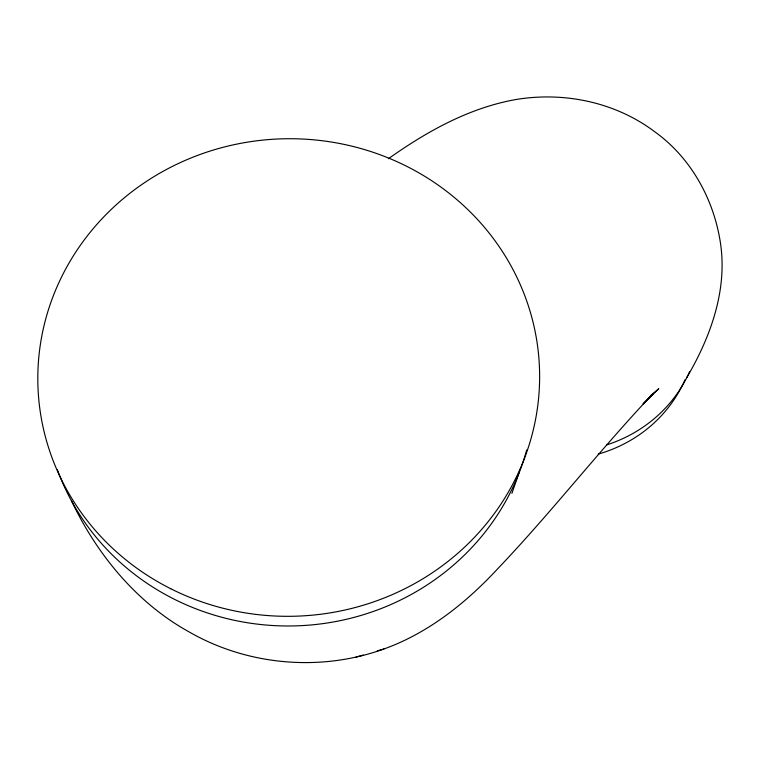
<?xml version="1.0" encoding="UTF-8"?>
<svg xmlns="http://www.w3.org/2000/svg" width="760" height="760" viewBox="0 0 760 760"><rect width="100%" height="100%" fill="white"/><g stroke="black" fill="none" stroke-linecap="round" stroke-linejoin="round"><path stroke-width="1.14" d="M511.907 493.325L519.346 471.874M686.803 377.577C710.381 337.307 727.548 290.548 720.489 243.248C713.953 199.519 691.135 157.918 654.93 131.898C615.533 102.163 564.281 91.504 515.917 99.522C469.062 107.844 426.806 131.461 388.436 158.716M651.082 395.19L658.778 388.731L643.102 403.892L653.334 393.376C599.431 450.214 551.484 512.401 497.42 569.078C465.699 603.193 428.165 633.108 383.904 649.002C320.844 671.821 248.273 665.617 190.019 632.424C137.294 603.554 97.328 555.066 71.715 501.306M650.446 395.95L652.27 394.526M377.34 650.826L383.904 649.002M355.993 657.086L363.233 655.063M689.624 371.621A145.873 136.961 18.1 0 1 606.442 444.97M684.988 379.724A144.011 135.423 18.2 0 1 598.225 454.109M526.699 450.005A245.48 234.099 -2.7 0 1 298.955 625.755A245.48 234.099 -2.7 0 1 57.399 469.794M170.772 588.753A250.933 238.773 -2.4 0 0 539.486 368.381A250.933 238.773 -2.4 0 0 155.895 175.456A250.933 238.773 -2.4 0 0 170.772 588.753"/></g></svg>
